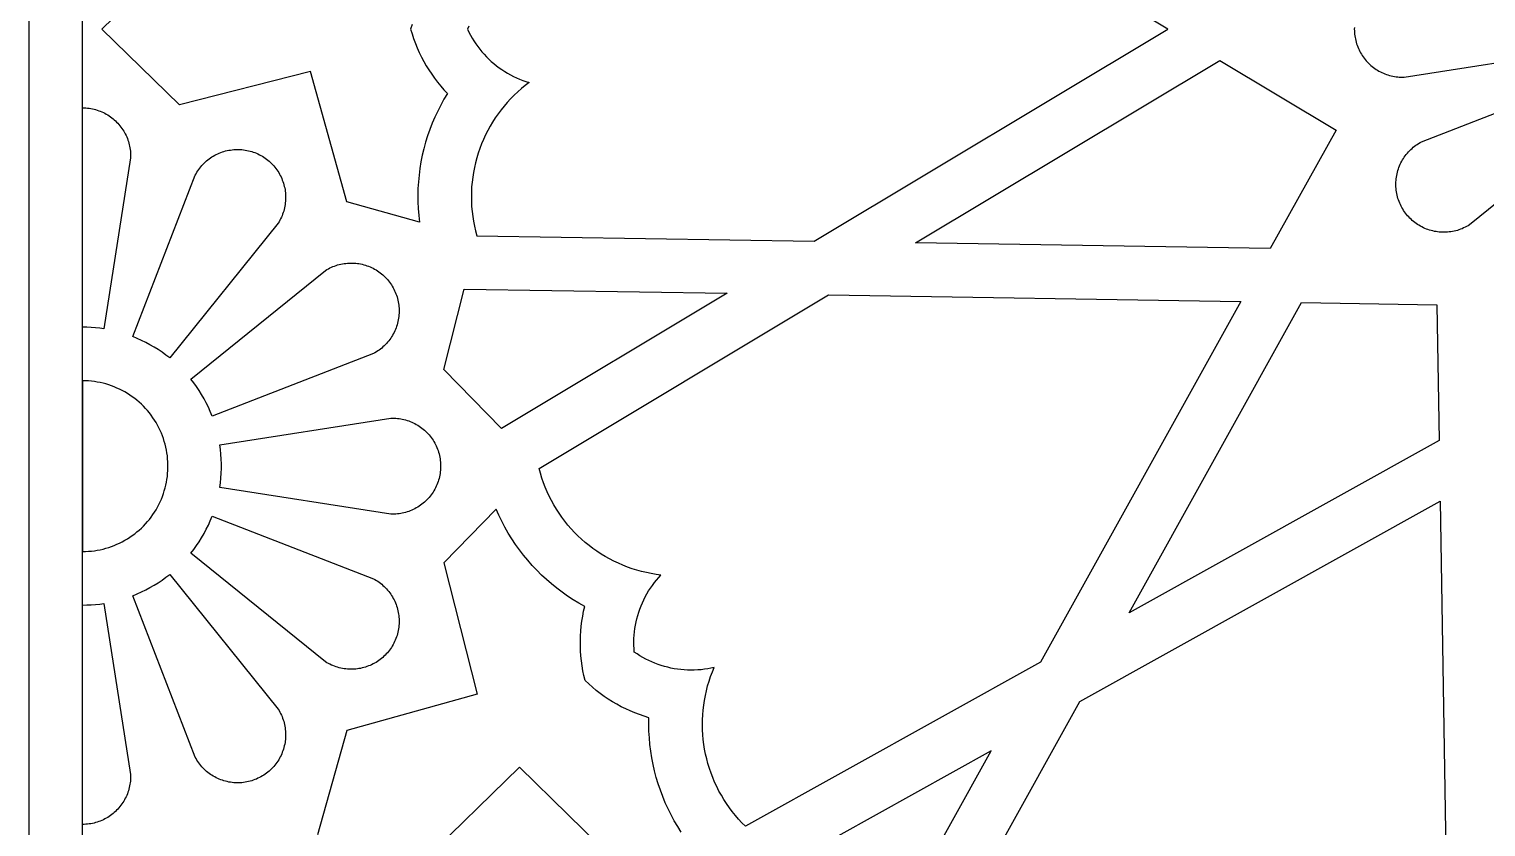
# Model space of a CAD drawing. Extents: x 0 to 1266, y 0 to 1438.
# Drawn here: x 318.7 to 590.9, y 570.1 to 719.1 of the extents above; entities that cross this region are included whole.
import ezdxf

# ---------------------------------------------------------------- set-up
doc = ezdxf.new("R2010")
doc.units = 0
doc.layers.add('Default_Layer', color=1, linetype='CONTINUOUS')

msp = doc.modelspace()

# ---------------------------------------------------------------- linework, layer by layer
at = {"layer": 'Default_Layer'}
for points in [[(318.66, 1338.2), (947.76, 1338.2), (947.76, 100), (318.66, 100), (318.66, 1338.2)], [(328.66, 110), (328.66, 1328.2), (937.76, 1328.2), (937.76, 110), (328.66, 110)], [(562.89, 700.26), (550.59, 678.13), (484.32, 679.2), (541.17, 713.27), (562.89, 700.26)], [(328.66, 663.44), (328.66, 704.4), (328.97, 704.4), (329.28, 704.38), (329.58, 704.35), (329.89, 704.32), (330.19, 704.27), (330.49, 704.21), (330.79, 704.14), (331.09, 704.07), (331.38, 703.98), (331.68, 703.88), (331.96, 703.77), (332.25, 703.65), (332.53, 703.53), (332.8, 703.39), (333.07, 703.24), (333.34, 703.09), (333.59, 702.92), (333.85, 702.75), (334.1, 702.57), (334.34, 702.38), (334.57, 702.18), (334.8, 701.97), (335.02, 701.76), (335.23, 701.54), (335.44, 701.31), (335.63, 701.07), (335.82, 700.83), (336, 700.58), (336.18, 700.33), (336.34, 700.07), (336.49, 699.8), (336.64, 699.53), (336.77, 699.25), (336.9, 698.97), (337.02, 698.69), (337.12, 698.4), (337.22, 698.11), (337.3, 697.81), (337.38, 697.52), (337.45, 697.22), (337.5, 696.91), (337.55, 696.61), (337.58, 696.31), (337.61, 696), (337.62, 695.69), (337.63, 695.39), (337.62, 695.08), (332.65, 663.13), (331.86, 663.24), (331.06, 663.33), (330.26, 663.39), (329.46, 663.43), (328.66, 663.44)], [(344.93, 657.7), (344.23, 658.25), (343.51, 658.77), (342.77, 659.27), (342.02, 659.74), (341.25, 660.18), (340.46, 660.6), (339.66, 660.99), (338.85, 661.35), (338.03, 661.69), (349.7, 691.84), (349.85, 692.11), (350.01, 692.38), (350.17, 692.64), (350.35, 692.9), (350.54, 693.15), (350.73, 693.39), (350.93, 693.62), (351.14, 693.85), (351.36, 694.07), (351.58, 694.29), (351.82, 694.49), (352.06, 694.69), (352.3, 694.88), (352.56, 695.06), (352.81, 695.23), (353.08, 695.39), (353.35, 695.55), (353.62, 695.69), (353.9, 695.83), (354.19, 695.95), (354.48, 696.06), (354.77, 696.17), (355.07, 696.26), (355.36, 696.35), (355.67, 696.42), (355.97, 696.48), (356.28, 696.53), (356.58, 696.58), (356.89, 696.61), (357.2, 696.63), (357.51, 696.64), (357.82, 696.64), (358.13, 696.62), (358.44, 696.6), (358.75, 696.57), (359.06, 696.52), (359.37, 696.47), (359.67, 696.4), (359.97, 696.33), (360.27, 696.24), (360.56, 696.15), (360.86, 696.04), (361.14, 695.92), (361.43, 695.8), (361.71, 695.66), (361.98, 695.51), (362.25, 695.36), (362.51, 695.19), (362.77, 695.02), (363.02, 694.84), (363.27, 694.65), (363.5, 694.45), (363.73, 694.24), (363.96, 694.03), (364.17, 693.8), (364.38, 693.57), (364.58, 693.33), (364.77, 693.09), (364.96, 692.84), (365.13, 692.58), (365.3, 692.32), (365.45, 692.05), (365.6, 691.78), (365.74, 691.5), (365.87, 691.22), (365.98, 690.93), (366.09, 690.64), (366.19, 690.34), (366.28, 690.05), (366.35, 689.75), (366.42, 689.44), (366.48, 689.14), (366.52, 688.83), (366.56, 688.52), (366.58, 688.21), (366.59, 687.9), (366.6, 687.59), (366.59, 687.28), (366.57, 686.97), (366.54, 686.66), (366.5, 686.35), (366.45, 686.05), (366.38, 685.74), (366.31, 685.44), (366.23, 685.14), (366.14, 684.85), (366.03, 684.55), (365.92, 684.26), (365.8, 683.98), (365.66, 683.7), (365.52, 683.42), (365.37, 683.15), (365.21, 682.89), (344.93, 657.7)], [(352.86, 646.86), (352.52, 647.69), (352.16, 648.5), (351.77, 649.3), (351.35, 650.08), (350.9, 650.85), (350.43, 651.61), (349.94, 652.34), (349.42, 653.06), (348.87, 653.77), (374.05, 674.04), (374.32, 674.2), (374.59, 674.36), (374.86, 674.5), (375.14, 674.63), (375.43, 674.76), (375.72, 674.87), (376.01, 674.97), (376.31, 675.06), (376.61, 675.15), (376.91, 675.22), (377.21, 675.28), (377.52, 675.33), (377.83, 675.37), (378.14, 675.4), (378.45, 675.42), (378.76, 675.43), (379.07, 675.43), (379.38, 675.41), (379.69, 675.39), (380, 675.36), (380.3, 675.31), (380.61, 675.25), (380.91, 675.19), (381.21, 675.11), (381.51, 675.02), (381.8, 674.93), (382.1, 674.82), (382.38, 674.7), (382.67, 674.57), (382.94, 674.44), (383.22, 674.29), (383.49, 674.13), (383.75, 673.97), (384.01, 673.79), (384.26, 673.61), (384.5, 673.42), (384.74, 673.22), (384.97, 673.01), (385.19, 672.79), (385.41, 672.57), (385.61, 672.34), (385.81, 672.1), (386, 671.85), (386.19, 671.6), (386.36, 671.35), (386.52, 671.08), (386.68, 670.81), (386.83, 670.54), (386.96, 670.26), (387.09, 669.98), (387.2, 669.69), (387.31, 669.4), (387.41, 669.1), (387.49, 668.8), (387.57, 668.5), (387.63, 668.2), (387.69, 667.89), (387.73, 667.59), (387.77, 667.28), (387.79, 666.97), (387.8, 666.66), (387.8, 666.35), (387.79, 666.04), (387.77, 665.73), (387.74, 665.42), (387.7, 665.11), (387.65, 664.8), (387.59, 664.5), (387.51, 664.2), (387.43, 663.9), (387.33, 663.6), (387.23, 663.31), (387.12, 663.02), (386.99, 662.74), (386.86, 662.46), (386.71, 662.18), (386.56, 661.91), (386.4, 661.65), (386.23, 661.39), (386.05, 661.14), (385.86, 660.89), (385.66, 660.65), (385.45, 660.42), (385.24, 660.19), (385.02, 659.98), (384.79, 659.77), (384.55, 659.56), (384.31, 659.37), (384.06, 659.18), (383.81, 659.01), (383.55, 658.84), (383.28, 658.68), (383.01, 658.53), (352.86, 646.86)], [(406.94, 644.5), (396.13, 655.57), (399.96, 670.57), (449.12, 669.77), (406.94, 644.5)], [(436.73, 617.17), (435.82, 617.29), (434.92, 617.44), (434.01, 617.62), (433.12, 617.83), (432.23, 618.07), (431.36, 618.35), (430.49, 618.65), (429.63, 618.98), (428.79, 619.35), (427.96, 619.74), (427.14, 620.16), (426.34, 620.61), (425.55, 621.08), (424.78, 621.59), (424.03, 622.12), (423.3, 622.67), (422.59, 623.25), (421.9, 623.85), (421.23, 624.48), (420.58, 625.13), (419.95, 625.81), (419.35, 626.5), (418.77, 627.21), (418.22, 627.95), (417.69, 628.7), (417.19, 629.47), (416.72, 630.26), (416.27, 631.06), (415.85, 631.88), (415.46, 632.71), (415.1, 633.56), (414.77, 634.41), (414.47, 635.28), (414.2, 636.16), (413.96, 637.05), (468.06, 669.47), (545.08, 668.22), (507.65, 600.89), (452.53, 570.25), (451.88, 570.9), (451.25, 571.57), (450.65, 572.27), (450.07, 572.98), (449.52, 573.72), (449, 574.47), (448.5, 575.24), (448.02, 576.03), (447.58, 576.83), (447.16, 577.65), (446.77, 578.49), (446.42, 579.33), (446.09, 580.19), (445.79, 581.06), (445.52, 581.94), (445.28, 582.82), (445.07, 583.72), (444.89, 584.62), (444.75, 585.53), (444.63, 586.44), (444.55, 587.35), (444.5, 588.27), (444.48, 589.19), (444.49, 590.11), (444.54, 591.03), (444.61, 591.94), (444.72, 592.86), (444.86, 593.76), (445.03, 594.67), (445.23, 595.56), (445.46, 596.45), (445.73, 597.33), (446.02, 598.2), (446.34, 599.06), (446.7, 599.91), (446.08, 599.77), (445.47, 599.66), (444.85, 599.56), (444.22, 599.49), (443.6, 599.44), (442.97, 599.41), (442.34, 599.4), (441.72, 599.41), (441.09, 599.44), (440.46, 599.5), (439.84, 599.57), (439.22, 599.67), (438.6, 599.79), (437.99, 599.93), (437.38, 600.09), (436.78, 600.27), (436.19, 600.47), (435.6, 600.69), (435.02, 600.93), (434.45, 601.2), (433.89, 601.48), (433.34, 601.78), (432.8, 602.09), (432.27, 602.43), (431.75, 602.78), (431.7, 603.41), (431.67, 604.04), (431.67, 604.67), (431.69, 605.29), (431.72, 605.92), (431.78, 606.55), (431.86, 607.17), (431.96, 607.79), (432.09, 608.4), (432.23, 609.01), (432.4, 609.62), (432.58, 610.22), (432.79, 610.81), (433.01, 611.4), (433.26, 611.98), (433.52, 612.55), (433.81, 613.11), (434.11, 613.65), (434.43, 614.19), (434.77, 614.72), (435.13, 615.24), (435.51, 615.74), (435.9, 616.23), (436.31, 616.71), (436.73, 617.17)], [(581.74, 667.62), (582.15, 642.31), (524.21, 610.1), (556.42, 668.03), (581.74, 667.62)], [(328.66, 653.44), (328.66, 621.56), (329.21, 621.57), (329.76, 621.59), (330.31, 621.64), (330.86, 621.71), (331.4, 621.79), (331.94, 621.9), (332.48, 622.02), (333.01, 622.16), (333.54, 622.32), (334.06, 622.5), (334.57, 622.69), (335.08, 622.9), (335.58, 623.13), (336.07, 623.38), (336.55, 623.65), (337.03, 623.93), (337.49, 624.22), (337.94, 624.54), (338.39, 624.86), (338.82, 625.21), (339.23, 625.56), (339.64, 625.94), (340.03, 626.32), (340.41, 626.72), (340.78, 627.13), (341.13, 627.56), (341.46, 627.99), (341.78, 628.44), (342.09, 628.9), (342.38, 629.37), (342.65, 629.85), (342.9, 630.33), (343.14, 630.83), (343.37, 631.33), (343.57, 631.84), (343.76, 632.36), (343.92, 632.89), (344.07, 633.42), (344.21, 633.95), (344.32, 634.49), (344.41, 635.03), (344.49, 635.58), (344.55, 636.12), (344.58, 636.67), (344.6, 637.22), (344.6, 637.77), (344.58, 638.32), (344.55, 638.87), (344.49, 639.42), (344.41, 639.96), (344.32, 640.51), (344.21, 641.04), (344.07, 641.58), (343.92, 642.11), (343.76, 642.63), (343.57, 643.15), (343.37, 643.66), (343.14, 644.17), (342.9, 644.66), (342.65, 645.15), (342.38, 645.63), (342.09, 646.1), (341.78, 646.55), (341.46, 647), (341.13, 647.44), (340.78, 647.86), (340.41, 648.27), (340.03, 648.67), (339.64, 649.06), (339.23, 649.43), (338.82, 649.79), (338.39, 650.13), (337.94, 650.46), (337.49, 650.77), (337.03, 651.07), (336.55, 651.35), (336.07, 651.61), (335.58, 651.86), (335.08, 652.09), (334.57, 652.3), (334.06, 652.5), (333.54, 652.68), (333.01, 652.84), (332.48, 652.98), (331.94, 653.1), (331.4, 653.2), (330.86, 653.29), (330.31, 653.35), (329.76, 653.4), (329.21, 653.43), (328.66, 653.44)], [(354.3, 633.51), (354.42, 634.39), (354.51, 635.28), (354.57, 636.16), (354.6, 637.05), (354.6, 637.94), (354.57, 638.83), (354.51, 639.72), (354.42, 640.6), (354.3, 641.48), (386.24, 646.45), (386.55, 646.46), (386.86, 646.46), (387.17, 646.44), (387.48, 646.42), (387.79, 646.38), (388.1, 646.33), (388.4, 646.28), (388.71, 646.21), (389.01, 646.13), (389.31, 646.04), (389.6, 645.94), (389.89, 645.84), (390.18, 645.72), (390.46, 645.59), (390.74, 645.45), (391.01, 645.3), (391.28, 645.14), (391.54, 644.98), (391.8, 644.8), (392.05, 644.62), (392.29, 644.42), (392.53, 644.22), (392.76, 644.01), (392.98, 643.8), (393.19, 643.57), (393.4, 643.34), (393.6, 643.1), (393.79, 642.86), (393.97, 642.6), (394.14, 642.35), (394.3, 642.08), (394.46, 641.81), (394.6, 641.54), (394.74, 641.26), (394.86, 640.97), (394.98, 640.69), (395.09, 640.39), (395.18, 640.1), (395.27, 639.8), (395.34, 639.5), (395.4, 639.19), (395.46, 638.89), (395.5, 638.58), (395.53, 638.27), (395.55, 637.96), (395.56, 637.65), (395.56, 637.34), (395.55, 637.03), (395.53, 636.72), (395.5, 636.41), (395.46, 636.11), (395.4, 635.8), (395.34, 635.5), (395.27, 635.19), (395.18, 634.9), (395.09, 634.6), (394.98, 634.31), (394.86, 634.02), (394.74, 633.74), (394.6, 633.46), (394.46, 633.18), (394.3, 632.91), (394.14, 632.65), (393.97, 632.39), (393.79, 632.14), (393.6, 631.89), (393.4, 631.65), (393.19, 631.42), (392.98, 631.2), (392.76, 630.98), (392.53, 630.77), (392.29, 630.57), (392.05, 630.38), (391.8, 630.19), (391.54, 630.02), (391.28, 629.85), (391.01, 629.69), (390.74, 629.55), (390.46, 629.41), (390.18, 629.28), (389.89, 629.16), (389.6, 629.05), (389.31, 628.95), (389.01, 628.86), (388.71, 628.79), (388.4, 628.72), (388.1, 628.66), (387.79, 628.61), (387.48, 628.58), (387.17, 628.55), (386.86, 628.54), (386.55, 628.54), (386.24, 628.54), (354.3, 633.51)], [(348.87, 621.23), (349.42, 621.93), (349.94, 622.65), (350.43, 623.39), (350.9, 624.14), (351.35, 624.91), (351.77, 625.7), (352.16, 626.5), (352.52, 627.31), (352.86, 628.13), (383.01, 616.46), (383.28, 616.31), (383.55, 616.16), (383.81, 615.99), (384.06, 615.81), (384.31, 615.63), (384.55, 615.43), (384.79, 615.23), (385.02, 615.02), (385.24, 614.8), (385.45, 614.58), (385.66, 614.34), (385.86, 614.1), (386.05, 613.86), (386.23, 613.61), (386.4, 613.35), (386.56, 613.08), (386.71, 612.81), (386.86, 612.54), (386.99, 612.26), (387.12, 611.97), (387.23, 611.68), (387.33, 611.39), (387.43, 611.09), (387.51, 610.8), (387.59, 610.49), (387.65, 610.19), (387.7, 609.88), (387.74, 609.58), (387.77, 609.27), (387.79, 608.96), (387.8, 608.65), (387.8, 608.34), (387.79, 608.03), (387.77, 607.72), (387.73, 607.41), (387.69, 607.1), (387.63, 606.8), (387.57, 606.49), (387.49, 606.19), (387.41, 605.89), (387.31, 605.6), (387.2, 605.31), (387.09, 605.02), (386.96, 604.73), (386.83, 604.46), (386.68, 604.18), (386.52, 603.91), (386.36, 603.65), (386.19, 603.39), (386, 603.14), (385.81, 602.9), (385.61, 602.66), (385.41, 602.43), (385.19, 602.2), (384.97, 601.99), (384.74, 601.78), (384.5, 601.58), (384.26, 601.39), (384.01, 601.2), (383.75, 601.03), (383.49, 600.86), (383.22, 600.71), (382.94, 600.56), (382.67, 600.42), (382.38, 600.29), (382.1, 600.18), (381.8, 600.07), (381.51, 599.97), (381.21, 599.88), (380.91, 599.81), (380.61, 599.74), (380.3, 599.68), (380, 599.64), (379.69, 599.6), (379.38, 599.58), (379.07, 599.57), (378.76, 599.57), (378.45, 599.57), (378.14, 599.59), (377.83, 599.62), (377.52, 599.66), (377.21, 599.71), (376.91, 599.78), (376.61, 599.85), (376.31, 599.93), (376.01, 600.02), (375.72, 600.13), (375.43, 600.24), (375.14, 600.36), (374.86, 600.5), (374.59, 600.64), (374.32, 600.79), (374.05, 600.95), (348.87, 621.23)], [(338.03, 613.3), (338.85, 613.64), (339.66, 614), (340.46, 614.39), (341.25, 614.81), (342.02, 615.26), (342.77, 615.73), (343.51, 616.22), (344.23, 616.75), (344.93, 617.29), (365.21, 592.11), (365.37, 591.84), (365.52, 591.57), (365.66, 591.3), (365.8, 591.02), (365.92, 590.73), (366.03, 590.44), (366.14, 590.15), (366.23, 589.85), (366.31, 589.55), (366.38, 589.25), (366.45, 588.95), (366.5, 588.64), (366.54, 588.33), (366.57, 588.02), (366.59, 587.71), (366.6, 587.4), (366.59, 587.09), (366.58, 586.78), (366.56, 586.47), (366.52, 586.17), (366.48, 585.86), (366.42, 585.55), (366.35, 585.25), (366.28, 584.95), (366.19, 584.65), (366.09, 584.36), (365.98, 584.07), (365.87, 583.78), (365.74, 583.49), (365.6, 583.22), (365.45, 582.94), (365.3, 582.67), (365.13, 582.41), (364.96, 582.15), (364.77, 581.9), (364.58, 581.66), (364.38, 581.42), (364.17, 581.19), (363.96, 580.97), (363.73, 580.75), (363.5, 580.55), (363.27, 580.35), (363.02, 580.16), (362.77, 579.97), (362.51, 579.8), (362.25, 579.64), (361.98, 579.48), (361.71, 579.34), (361.43, 579.2), (361.14, 579.07), (360.86, 578.96), (360.56, 578.85), (360.27, 578.75), (359.97, 578.67), (359.67, 578.59), (359.37, 578.53), (359.06, 578.47), (358.75, 578.43), (358.44, 578.39), (358.13, 578.37), (357.82, 578.36), (357.51, 578.36), (357.2, 578.37), (356.89, 578.39), (356.58, 578.42), (356.28, 578.46), (355.97, 578.51), (355.67, 578.58), (355.36, 578.65), (355.07, 578.73), (354.77, 578.83), (354.48, 578.93), (354.19, 579.05), (353.9, 579.17), (353.62, 579.3), (353.35, 579.45), (353.08, 579.6), (352.81, 579.76), (352.56, 579.93), (352.3, 580.11), (352.06, 580.3), (351.82, 580.5), (351.58, 580.71), (351.36, 580.92), (351.14, 581.14), (350.93, 581.37), (350.73, 581.61), (350.54, 581.85), (350.35, 582.1), (350.17, 582.35), (350.01, 582.61), (349.85, 582.88), (349.7, 583.15), (338.03, 613.3)], [(328.66, 570.59), (328.66, 611.56), (329.46, 611.57), (330.26, 611.61), (331.06, 611.67), (331.86, 611.75), (332.65, 611.86), (337.62, 579.92), (337.63, 579.61), (337.62, 579.3), (337.61, 579), (337.58, 578.69), (337.55, 578.38), (337.5, 578.08), (337.45, 577.78), (337.38, 577.48), (337.3, 577.18), (337.22, 576.89), (337.12, 576.59), (337.02, 576.31), (336.9, 576.02), (336.77, 575.74), (336.64, 575.47), (336.49, 575.2), (336.34, 574.93), (336.18, 574.67), (336, 574.41), (335.82, 574.17), (335.63, 573.92), (335.44, 573.69), (335.23, 573.46), (335.02, 573.24), (334.8, 573.02), (334.57, 572.82), (334.34, 572.62), (334.1, 572.43), (333.85, 572.25), (333.59, 572.07), (333.34, 571.91), (333.07, 571.75), (332.8, 571.61), (332.53, 571.47), (332.25, 571.34), (331.96, 571.22), (331.68, 571.12), (331.38, 571.02), (331.09, 570.93), (330.79, 570.85), (330.49, 570.78), (330.19, 570.73), (329.89, 570.68), (329.58, 570.64), (329.28, 570.62), (328.97, 570.6), (328.66, 570.59)], [(474.56, 541.36), (498.45, 584.34), (455.47, 560.45), (459.65, 545.54), (474.56, 541.36)]]:
    msp.add_lwpolyline(points, close=True, dxfattribs=at)
for points in [[(400.85, 719.67), (400.58, 719.1), (400.85, 718.54), (401.14, 717.98), (401.45, 717.43), (401.78, 716.9), (402.13, 716.37), (402.49, 715.86), (402.87, 715.36), (403.27, 714.88), (403.68, 714.41), (404.11, 713.95), (404.56, 713.51), (405.02, 713.08), (405.5, 712.67), (405.98, 712.27), (406.49, 711.9), (407, 711.54), (407.53, 711.19), (408.06, 710.87), (408.61, 710.56), (409.17, 710.28), (409.74, 710.01), (410.31, 709.76), (410.9, 709.53), (411.49, 709.33), (412.09, 709.14), (411.36, 708.58), (410.65, 708), (409.96, 707.39), (409.29, 706.76), (408.65, 706.11), (408.02, 705.43), (407.42, 704.73), (406.85, 704.02), (406.3, 703.28), (405.78, 702.52), (405.28, 701.75), (404.81, 700.96), (404.37, 700.16), (403.95, 699.34), (403.57, 698.5), (403.21, 697.66), (402.88, 696.8), (402.58, 695.93), (402.32, 695.05), (402.08, 694.16), (401.87, 693.27), (401.7, 692.36), (401.56, 691.46), (401.45, 690.54), (401.36, 689.63), (401.32, 688.71), (401.3, 687.79), (401.32, 686.87), (401.36, 685.96), (401.44, 685.04), (401.55, 684.13), (401.69, 683.22), (401.87, 682.32), (402.07, 681.42), (402.31, 680.53), (402.31, 680.53), (465.37, 679.51), (531.45, 719.1), (465.37, 758.69)], [(390.23, 719.99), (389.96, 719.1), (390.23, 718.21), (390.52, 717.33), (390.85, 716.45), (391.2, 715.59), (391.58, 714.74), (391.99, 713.9), (392.42, 713.08), (392.89, 712.27), (393.38, 711.48), (393.89, 710.7), (394.43, 709.95), (394.99, 709.2), (395.58, 708.48), (396.19, 707.78), (396.83, 707.1), (396.83, 707.1), (396.18, 706.02), (395.58, 704.93), (395.01, 703.81), (394.48, 702.68), (393.99, 701.52), (393.53, 700.35), (393.12, 699.17), (392.75, 697.97), (392.42, 696.76), (392.14, 695.54), (391.89, 694.31), (391.69, 693.08), (391.53, 691.83), (391.41, 690.59), (391.33, 689.34), (391.3, 688.08), (391.31, 686.83), (391.37, 685.58), (391.46, 684.33), (391.6, 683.08), (378.05, 686.88), (371.22, 711.22), (346.74, 704.96), (332.27, 719.1), (346.74, 733.24)], [(566.32, 719.41), (566.31, 719.1), (566.32, 718.79), (566.33, 718.49), (566.36, 718.18), (566.4, 717.88), (566.44, 717.57), (566.5, 717.27), (566.57, 716.97), (566.65, 716.67), (566.73, 716.38), (566.83, 716.09), (566.94, 715.8), (567.06, 715.52), (567.19, 715.24), (567.32, 714.96), (567.47, 714.69), (567.63, 714.43), (567.79, 714.17), (567.96, 713.92), (568.15, 713.67), (568.34, 713.43), (568.53, 713.19), (568.74, 712.97), (568.96, 712.75), (569.18, 712.53), (569.41, 712.33), (569.64, 712.13), (569.88, 711.94), (570.13, 711.76), (570.39, 711.59), (570.65, 711.43), (570.91, 711.27), (571.18, 711.13), (571.46, 710.99), (571.74, 710.87), (572.02, 710.75), (572.31, 710.64), (572.6, 710.55), (572.9, 710.46), (573.2, 710.38), (573.5, 710.32), (573.8, 710.26), (574.1, 710.22), (574.41, 710.18), (574.71, 710.16), (575.02, 710.14), (575.33, 710.14), (575.63, 710.15), (607.58, 715.12)], [(613.01, 702.83), (587.83, 682.56), (587.56, 682.39), (587.29, 682.24), (587.01, 682.1), (586.73, 681.97), (586.45, 681.84), (586.16, 681.73), (585.87, 681.63), (585.57, 681.53), (585.27, 681.45), (584.97, 681.38), (584.66, 681.32), (584.36, 681.27), (584.05, 681.23), (583.74, 681.2), (583.43, 681.18), (583.12, 681.17), (582.81, 681.17), (582.5, 681.19), (582.19, 681.21), (581.88, 681.24), (581.58, 681.29), (581.27, 681.34), (580.97, 681.41), (580.67, 681.49), (580.37, 681.58), (580.07, 681.67), (579.78, 681.78), (579.49, 681.9), (579.21, 682.03), (578.93, 682.16), (578.66, 682.31), (578.39, 682.47), (578.13, 682.63), (577.87, 682.81), (577.62, 682.99), (577.38, 683.18), (577.14, 683.38), (576.91, 683.59), (576.69, 683.81), (576.47, 684.03), (576.26, 684.26), (576.06, 684.5), (575.87, 684.74), (575.69, 685), (575.52, 685.25), (575.35, 685.52), (575.2, 685.79), (575.05, 686.06), (574.92, 686.34), (574.79, 686.62), (574.67, 686.91), (574.57, 687.2), (574.47, 687.5), (574.38, 687.79), (574.31, 688.1), (574.24, 688.4), (574.19, 688.71), (574.14, 689.01), (574.11, 689.32), (574.09, 689.63), (574.08, 689.94), (574.07, 690.25), (574.08, 690.56), (574.1, 690.87), (574.14, 691.18), (574.18, 691.49), (574.23, 691.79), (574.29, 692.1), (574.37, 692.4), (574.45, 692.7), (574.54, 692.99), (574.65, 693.29), (574.76, 693.58), (574.89, 693.86), (575.02, 694.14), (575.16, 694.42), (575.32, 694.69), (575.48, 694.95), (575.65, 695.21), (575.83, 695.46), (576.02, 695.71), (576.22, 695.95), (576.42, 696.18), (576.64, 696.41), (576.86, 696.62), (577.09, 696.83), (577.32, 697.04), (577.57, 697.23), (577.81, 697.42), (578.07, 697.59), (578.33, 697.76), (578.6, 697.92), (578.87, 698.07), (609.02, 709.74)], [(440.53, 569.15), (439.86, 570.2), (439.22, 571.28), (438.62, 572.38), (438.06, 573.5), (437.54, 574.64), (437.06, 575.8), (436.62, 576.97), (436.21, 578.16), (435.85, 579.36), (435.53, 580.57), (435.25, 581.79), (435.02, 583.03), (434.83, 584.26), (434.67, 585.51), (434.57, 586.76), (434.5, 588.01), (434.48, 589.26), (434.5, 590.51), (433.61, 590.79), (432.73, 591.09), (431.86, 591.42), (431, 591.78), (430.15, 592.17), (429.32, 592.58), (428.5, 593.02), (427.69, 593.49), (426.9, 593.99), (426.13, 594.51), (425.38, 595.05), (424.64, 595.62), (423.92, 596.22), (423.23, 596.84), (422.55, 597.47), (422.33, 598.38), (422.15, 599.29), (421.99, 600.21), (421.87, 601.13), (421.77, 602.06), (421.71, 602.99), (421.67, 603.92), (421.67, 604.85), (421.7, 605.78), (421.75, 606.71), (421.84, 607.64), (421.96, 608.56), (422.11, 609.48), (422.29, 610.4), (422.5, 611.3), (422.5, 611.3), (421.4, 611.91), (420.33, 612.56), (419.28, 613.24), (418.25, 613.96), (417.25, 614.71), (416.27, 615.5), (415.32, 616.32), (414.4, 617.17), (413.51, 618.05), (412.65, 618.96), (411.83, 619.91), (411.03, 620.88), (410.27, 621.87), (409.55, 622.89), (408.86, 623.94), (408.2, 625.01), (407.59, 626.1), (407.01, 627.21), (406.46, 628.34), (405.96, 629.49), (396.13, 619.42), (402.38, 594.94), (378.05, 588.11), (372.58, 568.63)], [(484.36, 538.41), (515.01, 593.54), (582.33, 630.97), (583.58, 553.95)], [(392.19, 563.62), (410.27, 581.28), (428.34, 563.62)]]:
    msp.add_lwpolyline(points, dxfattribs=at)

doc.saveas('drawing.dxf')
